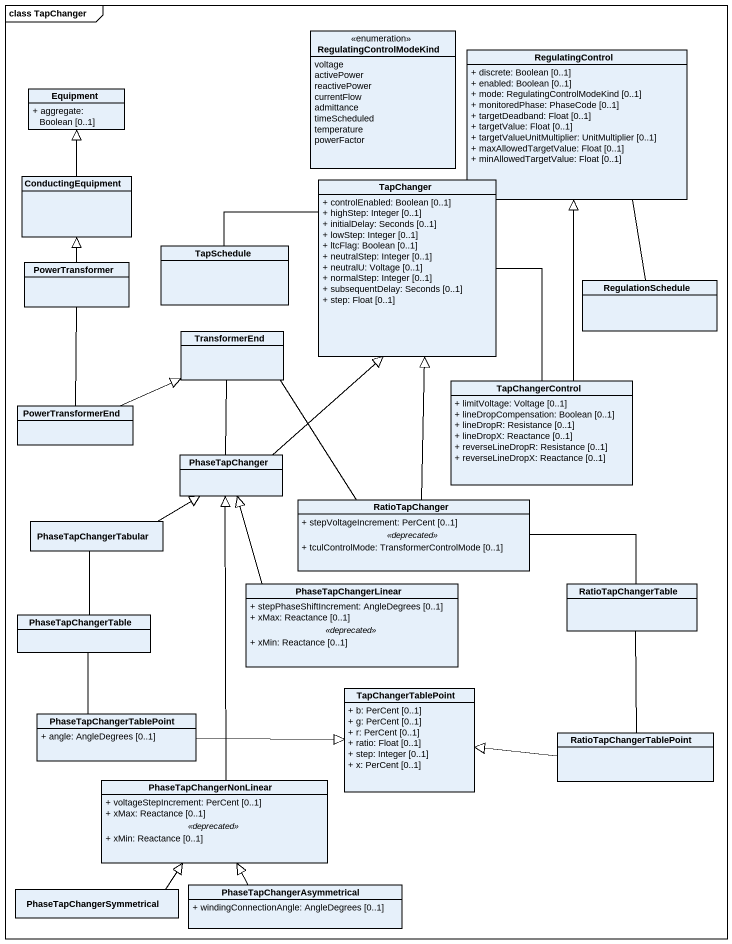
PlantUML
@startuml
mainframe class TapChanger
hide circle
hide empty members
skinparam classAttributeIconSize 0
enum RegulatingControlModeKind {
  voltage
  activePower
  reactivePower
  currentFlow
  admittance
  timeScheduled
  temperature
  powerFactor
}
class RegulatingControl {
  + discrete: Boolean [0..1]
  + enabled: Boolean [0..1]
  + mode: RegulatingControlModeKind [0..1]
  + monitoredPhase: PhaseCode [0..1]
  + targetDeadband: Float [0..1]
  + targetValue: Float [0..1]
  + targetValueUnitMultiplier: UnitMultiplier [0..1]
  + maxAllowedTargetValue: Float [0..1]
  + minAllowedTargetValue: Float [0..1]
}
class Equipment {
  + aggregate: Boolean [0..1]
}
class ConductingEquipment
class TapChanger {
  + controlEnabled: Boolean [0..1]
  + highStep: Integer [0..1]
  + initialDelay: Seconds [0..1]
  + lowStep: Integer [0..1]
  + ltcFlag: Boolean [0..1]
  + neutralStep: Integer [0..1]
  + neutralU: Voltage [0..1]
  + normalStep: Integer [0..1]
  + subsequentDelay: Seconds [0..1]
  + step: Float [0..1]
}
class PowerTransformer
class TapSchedule
class RegulationSchedule
class TransformerEnd
class TapChangerControl {
  + limitVoltage: Voltage [0..1]
  + lineDropCompensation: Boolean [0..1]
  + lineDropR: Resistance [0..1]
  + lineDropX: Reactance [0..1]
  + reverseLineDropR: Resistance [0..1]
  + reverseLineDropX: Reactance [0..1]
}
class PowerTransformerEnd
class PhaseTapChanger
class RatioTapChanger {
  + stepVoltageIncrement: PerCent [0..1]
  .. <<deprecated>> ..
  + tculControlMode: TransformerControlMode [0..1]
}
class PhaseTapChangerTabular
class PhaseTapChangerLinear {
  + stepPhaseShiftIncrement: AngleDegrees [0..1]
  + xMax: Reactance [0..1]
  .. <<deprecated>> ..
  + xMin: Reactance [0..1]
}
class RatioTapChangerTable
class PhaseTapChangerTable
class TapChangerTablePoint {
  + b: PerCent [0..1]
  + g: PerCent [0..1]
  + r: PerCent [0..1]
  + ratio: Float [0..1]
  + step: Integer [0..1]
  + x: PerCent [0..1]
}
class PhaseTapChangerTablePoint {
  + angle: AngleDegrees [0..1]
}
class RatioTapChangerTablePoint
class PhaseTapChangerNonLinear {
  + voltageStepIncrement: PerCent [0..1]
  + xMax: Reactance [0..1]
  .. <<deprecated>> ..
  + xMin: Reactance [0..1]
}
class PhaseTapChangerSymmetrical
class PhaseTapChangerAsymmetrical {
  + windingConnectionAngle: AngleDegrees [0..1]
}
ConductingEquipment -up-|> Equipment
TapChanger -- TapChangerControl
PowerTransformer -up-|> ConductingEquipment
PowerTransformer -- PowerTransformerEnd
TapSchedule -right- TapChanger
RegulationSchedule -up- RegulatingControl
TransformerEnd -- PhaseTapChanger
TransformerEnd -- RatioTapChanger
TapChangerControl -up-|> RegulatingControl
PowerTransformerEnd -right-|> TransformerEnd
PhaseTapChanger -up-|> TapChanger
RatioTapChanger -up-|> TapChanger
RatioTapChanger -right- RatioTapChangerTable
PhaseTapChangerTabular -right-|> PhaseTapChanger
PhaseTapChangerLinear -up-|> PhaseTapChanger
PhaseTapChangerTable -up- PhaseTapChangerTabular
PhaseTapChangerTablePoint -up- PhaseTapChangerTable
PhaseTapChangerTablePoint -right-|> TapChangerTablePoint
RatioTapChangerTablePoint -up- RatioTapChangerTable
RatioTapChangerTablePoint -left-|> TapChangerTablePoint
PhaseTapChangerNonLinear -up-|> PhaseTapChanger
PhaseTapChangerSymmetrical -up-|> PhaseTapChangerNonLinear
PhaseTapChangerAsymmetrical -up-|> PhaseTapChangerNonLinear
@enduml
